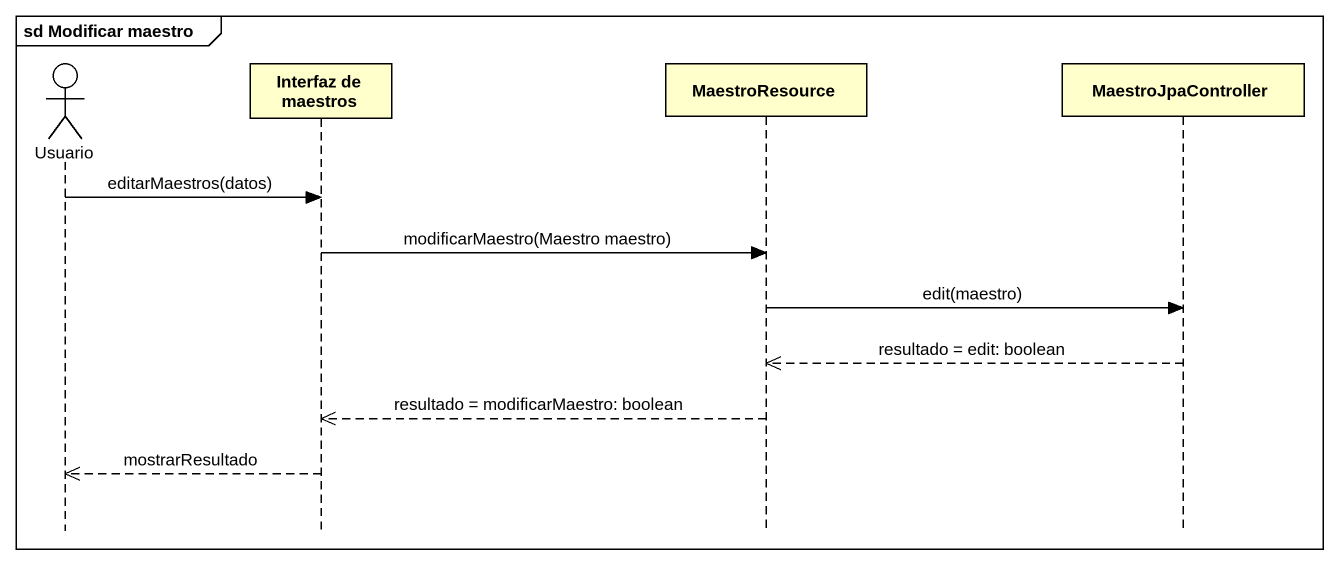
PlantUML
@startuml
mainframe sd Modificar maestro
hide footbox
actor Usuario
participant "Interfaz de maestros" as Interfaz_de_maestros
participant MaestroResource
participant MaestroJpaController

Usuario -> Interfaz_de_maestros : editarMaestros(datos)
Interfaz_de_maestros -> MaestroResource : modificarMaestro(Maestro maestro)
MaestroResource -> MaestroJpaController : edit(maestro)
MaestroJpaController -->> MaestroResource : resultado = edit: boolean
MaestroResource -->> Interfaz_de_maestros : resultado = modificarMaestro: boolean
Interfaz_de_maestros -->> Usuario : mostrarResultado
@enduml
